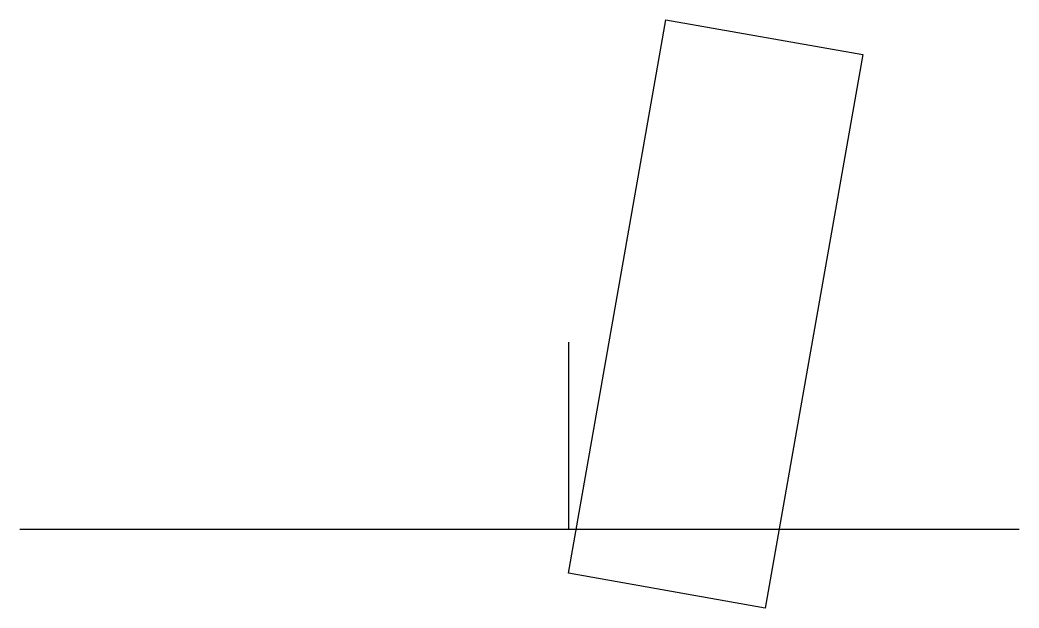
# Model space of a CAD drawing. Header units: millimetres. Extents: x 0 to 80, y 3.7 to 50.8.
import ezdxf

# ---------------------------------------------------------------- set-up
doc = ezdxf.new("R2010")
doc.units = ezdxf.units.MM
doc.layers.get('0').update_dxf_attribs({"linetype": 'CONTINUOUS'})

msp = doc.modelspace()

# ---------------------------------------------------------------- linework, layer by layer
for p, q in [((43.913, 25), (43.913, 10)), ((80, 10), (0, 10))]:
    msp.add_line(p, q)
msp.add_lwpolyline([(59.67, 3.709), (43.913, 6.488), (51.727, 50.804), (67.484, 48.026)], close=True)

doc.saveas('drawing.dxf')
